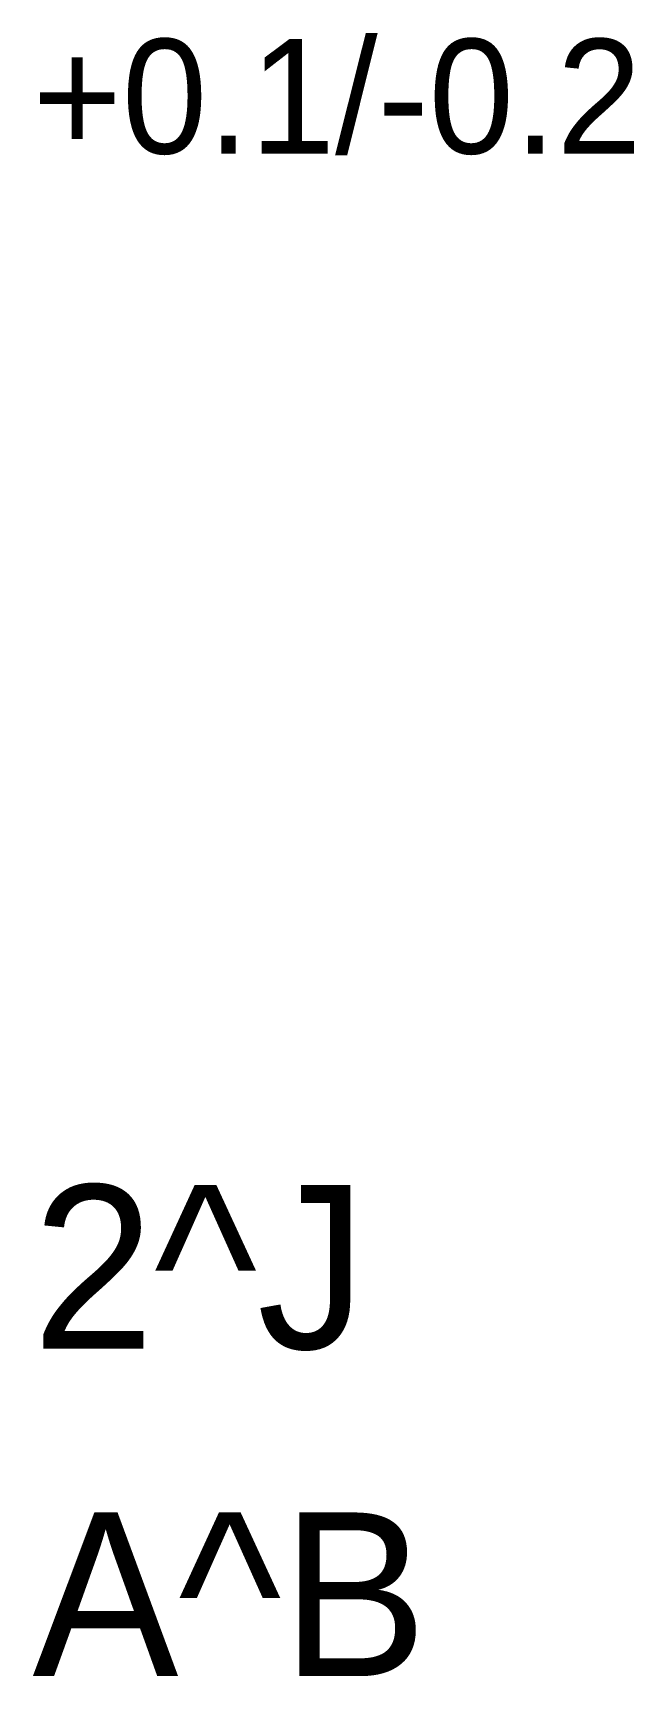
# Model space of a CAD drawing. Extents: x 0 to 18.4, y 0 to 50.2.
import ezdxf

# ---------------------------------------------------------------- set-up
doc = ezdxf.new("R2010")
doc.units = 0
doc.layers.get('0').update_dxf_attribs({"linetype": 'CONTINUOUS'})

msp = doc.modelspace()

# ---------------------------------------------------------------- texts
for s, height, p in [('+0.1/-0.2', 3.5, (0, 46.5)), ('2^ J', 5, (0, 10)), ('A^ B', 5, (0, 0))]:
    msp.add_text(s, height=height).set_placement(p)

doc.saveas('drawing.dxf')
